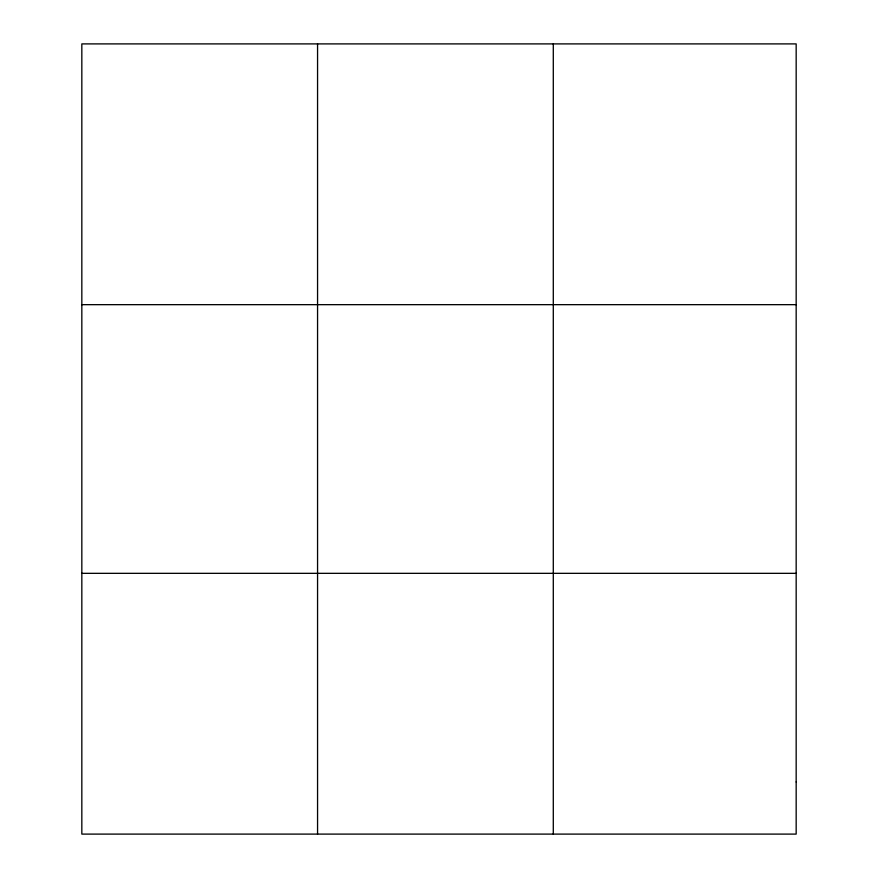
<?xml version="1.0" encoding="UTF-8"?>
<svg xmlns="http://www.w3.org/2000/svg" width="878" height="878" viewBox="0 0 878 878"><rect width="100%" height="100%" fill="white"/><g stroke="black" fill="none" stroke-linecap="round" stroke-linejoin="round"><path stroke-width="1.32" d="M317.562 43.9L317.562 834.1M553.294 43.9L553.294 834.1M81.83 304.666L796.17 304.666M81.83 573.334L796.17 573.334M796.17 781.947L796.17 834.1L81.83 834.1L81.83 43.9L796.17 43.9L796.17 781.947"/></g></svg>
